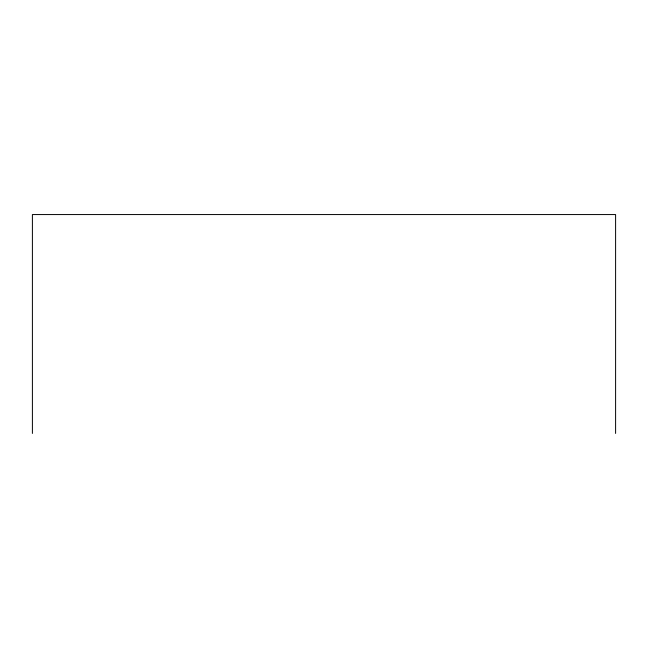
<?xml version="1.0" encoding="UTF-8"?>
<svg xmlns="http://www.w3.org/2000/svg" width="648" height="648" viewBox="0 0 648 648"><rect width="100%" height="100%" fill="white"/><g stroke="black" fill="none" stroke-linecap="round" stroke-linejoin="round"><path stroke-width="0.97" d="M615.6 433.439L615.6 214.561L32.4 214.561L32.4 433.439"/></g></svg>
